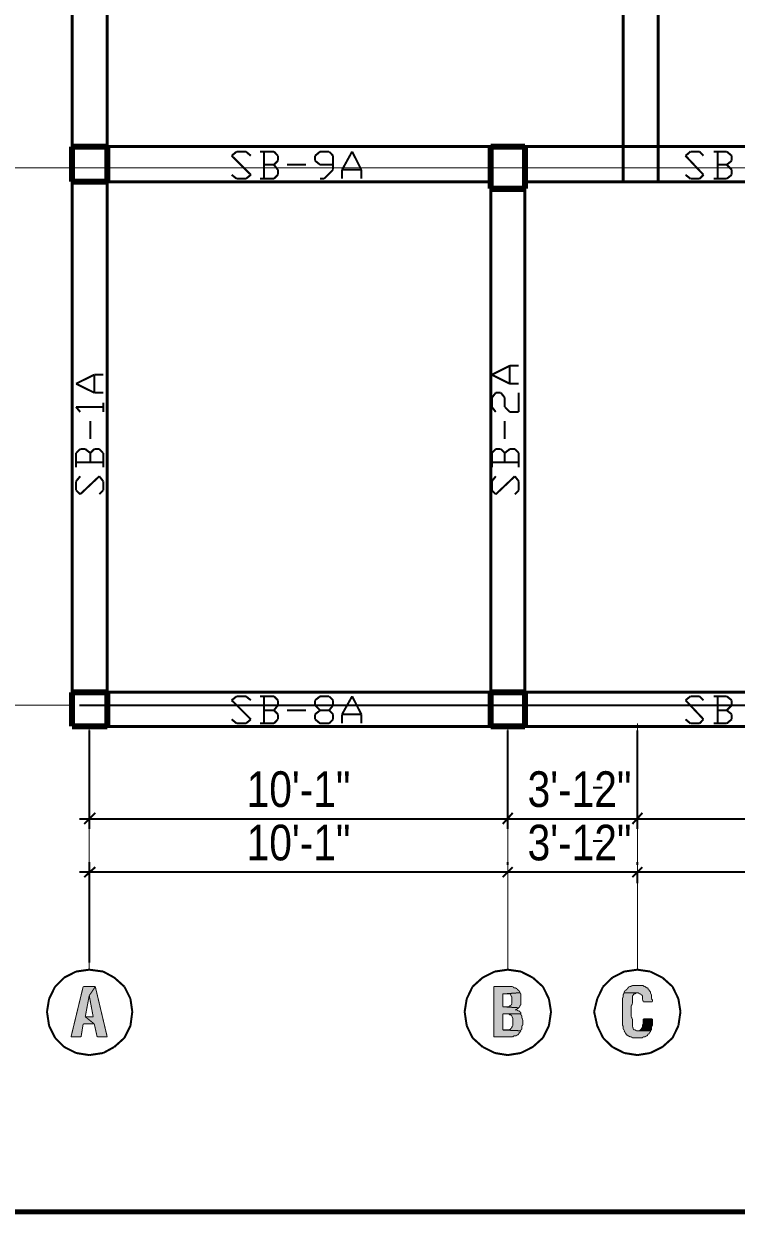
# Model space of a CAD drawing. Header units: millimetres. Extents: x 5 to 350, y 3 to 213.
# Drawn here: x 73.3 to 133.4, y 2.9 to 103.2 of the extents above; entities that cross this region are included whole.
import ezdxf

# ---------------------------------------------------------------- set-up
doc = ezdxf.new("R2010")
doc.units = ezdxf.units.MM
for name, color, linetype in [('H', 251, 'Continuous'), ('P', 255, 'Continuous'), ('T', 255, 'Continuous')]:
    doc.layers.add(name, color=color, linetype=linetype)
doc.styles.get("Standard").update_dxf_attribs({"font": 'arial.ttf'})

msp = doc.modelspace()

# ---------------------------------------------------------------- hatches: boundary and pattern name
at = {"layer": 'H', "linetype": 'Continuous'}
for points in [[(77.294, 17.868), (78.317, 22.102), (79.34, 22.102), (78.828, 21.343), (78.493, 19.562), (79.252, 18.962), (78.317, 18.962), (78.14, 17.868), (77.294, 17.868)], [(79.498, 17.868), (79.252, 18.962), (78.493, 19.562), (79.163, 19.562), (78.828, 21.343), (79.34, 22.102), (80.345, 17.868), (79.498, 17.868)], [(112.942, 17.868), (112.942, 22.102), (114.547, 22.102), (114.635, 22.013), (114.723, 22.013), (114.9, 21.925), (115.147, 21.678), (115.147, 21.59), (113.965, 21.502), (113.7, 21.502), (113.7, 20.408), (115.058, 20.32), (114.97, 20.232), (114.9, 20.232), (114.812, 20.144), (114.9, 20.144), (114.97, 20.073), (115.058, 20.073), (115.235, 19.897), (115.235, 19.808), (113.7, 19.808), (113.7, 18.45), (115.235, 18.38), (115.147, 18.292), (115.147, 18.203), (115.058, 18.203), (115.058, 18.115), (114.97, 18.027), (114.9, 18.027), (114.812, 17.956), (114.635, 17.956), (114.547, 17.868), (112.942, 17.868)], [(125.554, 20.832), (125.554, 20.92), (125.483, 20.99), (125.483, 21.343), (125.307, 21.502), (125.218, 21.502), (125.13, 21.59), (123.948, 21.59), (123.948, 21.678), (124.372, 22.102), (124.46, 22.102), (124.636, 22.19), (125.554, 22.19), (125.642, 22.102), (125.73, 22.102), (125.818, 22.013), (125.906, 22.013), (125.977, 21.925), (125.977, 21.837), (126.065, 21.837), (126.065, 21.766), (126.153, 21.678), (126.153, 21.59), (126.242, 21.414), (126.242, 21.078), (126.33, 20.99), (126.33, 20.832), (125.554, 20.832)], [(115.058, 20.32), (113.7, 20.408), (114.212, 20.408), (114.3, 20.496), (114.388, 20.496), (114.388, 20.567), (114.476, 20.655), (114.476, 21.255), (114.388, 21.343), (114.388, 21.414), (114.3, 21.502), (113.965, 21.502), (115.147, 21.59), (115.235, 21.502), (115.235, 20.567), (115.147, 20.496), (115.147, 20.408), (115.058, 20.32)], [(124.636, 17.78), (124.548, 17.868), (124.46, 17.868), (124.284, 17.956), (124.213, 18.027), (124.125, 18.027), (124.125, 18.115), (124.037, 18.203), (123.948, 18.38), (123.948, 18.45), (123.86, 18.538), (123.86, 18.803), (123.79, 18.803), (123.79, 21.078), (123.86, 21.255), (123.86, 21.414), (123.948, 21.59), (124.972, 21.59), (124.883, 21.502), (124.795, 21.502), (124.707, 21.414), (124.707, 21.343), (124.636, 21.343), (124.636, 20.655), (124.548, 20.496), (124.548, 19.562), (124.636, 19.385), (124.636, 18.715), (124.707, 18.627), (124.707, 18.538), (124.795, 18.45), (124.883, 18.45), (124.972, 18.38), (126.153, 18.38), (126.153, 18.292), (126.065, 18.203), (126.065, 18.115), (125.977, 18.115), (125.906, 18.027), (125.906, 17.956), (125.818, 17.956), (125.73, 17.868), (125.554, 17.868), (125.483, 17.78), (124.636, 17.78)], [(115.235, 18.38), (113.7, 18.45), (114.212, 18.45), (114.388, 18.538), (114.388, 18.627), (114.476, 18.627), (114.476, 18.715), (114.547, 18.803), (114.547, 19.473), (114.476, 19.562), (114.476, 19.65), (114.388, 19.72), (114.3, 19.72), (114.212, 19.808), (115.235, 19.808), (115.235, 19.72), (115.323, 19.65), (115.323, 19.473), (115.394, 19.297), (115.394, 18.874), (115.323, 18.803), (115.323, 18.538), (115.235, 18.45), (115.235, 18.38)], [(125.218, 18.38), (125.395, 18.538), (125.395, 18.627), (125.483, 18.627), (125.483, 18.874), (125.554, 18.962), (125.554, 19.385), (126.33, 19.385), (126.33, 18.803), (126.242, 18.715), (126.242, 18.45), (126.153, 18.38), (125.218, 18.38)]]:
    msp.add_hatch(color=256, dxfattribs=at).paths.add_polyline_path(points)

# ---------------------------------------------------------------- linework, layer by layer
at = {"layer": 'P'}
for points, const_width in [([(77.382, 92.886), (77.382, 130.722)], 0.254), ([(80.345, 92.886), (80.345, 130.722)], 0.254), ([(123.86, 130.722), (123.86, 89.923)], 0.254), ([(126.824, 130.722), (126.824, 89.923)], 0.254), ([(77.382, 92.886), (80.345, 92.886)], 0.508), ([(77.382, 89.923), (77.382, 92.886)], 0.508), ([(77.382, 92.886), (77.382, 92.886)], 0.508), ([(80.345, 92.886), (80.345, 89.923)], 0.508), ([(80.345, 92.886), (153.494, 92.886)], 0.254), ([(90.84, 92.11), (91.264, 92.463)], 0.169), ([(91.264, 92.463), (92.04, 92.463)], 0.169), ([(92.04, 92.463), (92.463, 92.11)], 0.169), ([(94.403, 92.463), (93.222, 92.463)], 0.169), ([(93.557, 92.463), (93.557, 90.17)], 0.169), ([(94.738, 92.11), (94.403, 92.463)], 0.169), ([(98.302, 92.463), (97.878, 92.11)], 0.169), ([(99.06, 92.463), (98.302, 92.463)], 0.169), ([(99.395, 92.11), (99.06, 92.463)], 0.169), ([(100.154, 90.928), (101, 92.463)], 0.169), ([(101, 92.463), (101.776, 90.928)], 0.169), ([(112.695, 92.886), (115.57, 92.886)], 0.508), ([(112.695, 89.323), (112.695, 92.886)], 0.508), ([(112.695, 92.886), (112.695, 92.886)], 0.508), ([(115.57, 92.886), (115.57, 89.323)], 0.508), ([(129.117, 92.11), (129.54, 92.463)], 0.169), ([(129.54, 92.463), (130.298, 92.463)], 0.169), ([(130.298, 92.463), (130.634, 92.11)], 0.169), ([(132.592, 92.463), (131.48, 92.463)], 0.169), ([(131.833, 92.463), (131.833, 90.17)], 0.169), ([(133.015, 92.11), (132.592, 92.463)], 0.169), ([(92.463, 90.505), (90.84, 92.11)], 0.169), ([(94.403, 91.352), (93.557, 91.352)], 0.169), ([(94.403, 91.352), (94.738, 91.687)], 0.169), ([(94.738, 90.928), (94.403, 91.352)], 0.169), ([(94.738, 91.687), (94.738, 92.11)], 0.169), ([(95.497, 91.352), (97.12, 91.352)], 0.169), ([(97.878, 92.11), (97.878, 91.687)], 0.169), ([(97.878, 91.687), (98.302, 91.352)], 0.169), ([(98.302, 91.352), (99.395, 91.352)], 0.169), ([(99.395, 90.928), (99.395, 92.11)], 0.169), ([(130.634, 90.505), (129.117, 92.11)], 0.169), ([(132.592, 91.352), (131.833, 91.352)], 0.169), ([(132.592, 91.352), (133.015, 91.687)], 0.169), ([(133.015, 90.928), (132.592, 91.352)], 0.169), ([(133.015, 91.687), (133.015, 92.11)], 0.169), ([(61.718, 91.105), (279.4, 91.105)], 0.085), ([(90.84, 90.505), (91.264, 90.17)], 0.169), ([(92.04, 90.17), (92.463, 90.505)], 0.169), ([(94.403, 90.17), (94.738, 90.505)], 0.169), ([(94.738, 90.505), (94.738, 90.928)], 0.169), ([(98.637, 90.17), (99.395, 90.928)], 0.169), ([(100.154, 90.17), (100.154, 90.928)], 0.169), ([(100.154, 90.928), (101.776, 90.928)], 0.169), ([(101.776, 90.928), (101.776, 90.17)], 0.169), ([(129.117, 90.505), (129.54, 90.17)], 0.169), ([(130.298, 90.17), (130.634, 90.505)], 0.169), ([(132.592, 90.17), (133.015, 90.505)], 0.169), ([(133.015, 90.505), (133.015, 90.928)], 0.169), ([(80.345, 89.923), (77.382, 89.923)], 0.508), ([(77.382, 46.902), (77.382, 89.923)], 0.254), ([(80.345, 89.923), (112.695, 89.923)], 0.254), ([(80.345, 46.902), (80.345, 89.923)], 0.254), ([(91.264, 90.17), (92.04, 90.17)], 0.169), ([(93.222, 90.17), (94.403, 90.17)], 0.169), ([(98.302, 90.17), (98.637, 90.17)], 0.169), ([(115.57, 89.323), (112.695, 89.323)], 0.508), ([(112.695, 46.902), (112.695, 89.323)], 0.254), ([(115.57, 89.923), (153.494, 89.923)], 0.254), ([(115.57, 89.323), (115.57, 46.902)], 0.254), ([(129.54, 90.17), (130.298, 90.17)], 0.169), ([(131.48, 90.17), (132.592, 90.17)], 0.169), ([(112.783, 73.66), (114.3, 74.418)], 0.169), ([(114.3, 74.418), (115.058, 74.418)], 0.169), ([(114.3, 72.902), (114.3, 74.418)], 0.169), ([(77.717, 72.902), (79.252, 73.66)], 0.169), ([(79.252, 73.66), (80.01, 73.66)], 0.169), ([(79.252, 72.143), (79.252, 73.66)], 0.169), ([(114.3, 72.902), (112.783, 73.66)], 0.169), ([(79.252, 72.143), (77.717, 72.902)], 0.169), ([(80.01, 72.143), (79.252, 72.143)], 0.169), ([(112.783, 71.72), (113.118, 72.143)], 0.169), ([(113.118, 72.143), (113.542, 72.143)], 0.169), ([(113.542, 72.143), (113.877, 71.72)], 0.169), ([(115.058, 72.902), (114.3, 72.902)], 0.169), ([(115.058, 70.52), (115.058, 72.143)], 0.169), ([(80.01, 70.52), (80.01, 71.296)], 0.169), ([(112.783, 70.944), (112.783, 71.72)], 0.169), ([(113.877, 71.72), (113.877, 70.944)], 0.169), ([(78.07, 70.52), (77.717, 70.944)], 0.169), ([(77.717, 70.944), (80.01, 70.944)], 0.169), ([(113.118, 70.52), (112.783, 70.944)], 0.169), ([(113.877, 70.944), (114.3, 70.52)], 0.169), ([(114.3, 70.52), (115.058, 70.52)], 0.169), ([(78.916, 68.245), (78.916, 69.762)], 0.169), ([(113.877, 68.245), (113.877, 69.762)], 0.169), ([(78.07, 67.398), (77.717, 67.063)], 0.169), ([(78.493, 67.398), (78.07, 67.398)], 0.169), ([(78.916, 67.063), (78.493, 67.398)], 0.169), ([(79.252, 67.398), (78.916, 67.063)], 0.169), ([(79.675, 67.398), (79.252, 67.398)], 0.169), ([(80.01, 67.063), (79.675, 67.398)], 0.169), ([(113.118, 67.398), (112.783, 67.063)], 0.169), ([(113.542, 67.398), (113.118, 67.398)], 0.169), ([(113.877, 67.063), (113.542, 67.398)], 0.169), ([(114.3, 67.398), (113.877, 67.063)], 0.169), ([(114.723, 67.398), (114.3, 67.398)], 0.169), ([(115.058, 67.063), (114.723, 67.398)], 0.169), ([(77.717, 67.063), (77.717, 65.864)], 0.169), ([(77.717, 66.287), (80.01, 66.287)], 0.169), ([(78.916, 67.063), (78.916, 66.287)], 0.169), ([(80.01, 65.864), (80.01, 67.063)], 0.169), ([(112.783, 67.063), (112.783, 65.864)], 0.169), ([(112.783, 66.287), (115.058, 66.287)], 0.169), ([(113.877, 67.063), (113.877, 66.287)], 0.169), ([(115.058, 65.864), (115.058, 67.063)], 0.169), ([(77.717, 64.682), (78.07, 65.105)], 0.169), ([(77.717, 63.923), (77.717, 64.682)], 0.169), ([(79.675, 65.105), (78.07, 63.588)], 0.169), ([(80.01, 64.682), (79.675, 65.105)], 0.169), ([(80.01, 63.923), (80.01, 64.682)], 0.169), ([(112.783, 64.682), (113.118, 65.105)], 0.169), ([(112.783, 63.923), (112.783, 64.682)], 0.169), ([(114.723, 65.105), (113.118, 63.588)], 0.169), ([(115.058, 64.682), (114.723, 65.105)], 0.169), ([(115.058, 63.923), (115.058, 64.682)], 0.169), ([(78.07, 63.588), (77.717, 63.923)], 0.169), ([(79.675, 63.588), (80.01, 63.923)], 0.169), ([(113.118, 63.588), (112.783, 63.923)], 0.169), ([(114.723, 63.588), (115.058, 63.923)], 0.169), ([(80.345, 46.902), (77.382, 46.902)], 0.508), ([(77.382, 46.902), (77.382, 44.027)], 0.508), ([(80.345, 44.027), (80.345, 46.902)], 0.508), ([(115.57, 46.902), (112.695, 46.902)], 0.508), ([(112.695, 46.902), (112.695, 44.027)], 0.508), ([(115.57, 44.027), (115.57, 46.902)], 0.508), ([(80.345, 46.902), (112.695, 46.902)], 0.254), ([(90.84, 46.232), (91.264, 46.567)], 0.169), ([(92.463, 44.626), (90.84, 46.232)], 0.169), ([(91.264, 46.567), (92.04, 46.567)], 0.169), ([(92.04, 46.567), (92.463, 46.232)], 0.169), ([(94.403, 46.567), (93.222, 46.567)], 0.169), ([(93.557, 46.567), (93.557, 44.274)], 0.169), ([(94.738, 46.232), (94.403, 46.567)], 0.169), ([(94.738, 45.808), (94.738, 46.232)], 0.169), ([(98.302, 46.567), (97.878, 46.232)], 0.169), ([(97.878, 46.232), (97.878, 45.808)], 0.169), ([(99.06, 46.567), (98.302, 46.567)], 0.169), ([(99.395, 46.232), (99.06, 46.567)], 0.169), ([(99.395, 45.808), (99.395, 46.232)], 0.169), ([(100.154, 45.05), (101, 46.567)], 0.169), ([(101, 46.567), (101.776, 45.05)], 0.169), ([(115.57, 46.902), (154.093, 46.902)], 0.254), ([(129.117, 46.232), (129.54, 46.567)], 0.169), ([(130.634, 44.626), (129.117, 46.232)], 0.169), ([(129.54, 46.567), (130.298, 46.567)], 0.169), ([(130.298, 46.567), (130.634, 46.232)], 0.169), ([(132.592, 46.567), (131.48, 46.567)], 0.169), ([(131.833, 46.567), (131.833, 44.274)], 0.169), ([(133.015, 46.232), (132.592, 46.567)], 0.169), ([(133.015, 45.808), (133.015, 46.232)], 0.169), ([(61.718, 45.808), (77.382, 45.808)], 0.085), ([(77.982, 45.808), (280.158, 45.808)], 0.169), ([(94.403, 45.385), (93.557, 45.385)], 0.169), ([(94.403, 45.385), (94.738, 45.808)], 0.169), ([(94.738, 45.05), (94.403, 45.385)], 0.169), ([(95.497, 45.385), (97.12, 45.385)], 0.169), ([(97.878, 45.808), (98.302, 45.385)], 0.169), ([(97.878, 45.05), (98.302, 45.385)], 0.169), ([(98.302, 45.385), (99.06, 45.385)], 0.169), ([(99.06, 45.385), (99.395, 45.808)], 0.169), ([(99.06, 45.385), (99.395, 45.05)], 0.169), ([(132.592, 45.385), (131.833, 45.385)], 0.169), ([(132.592, 45.385), (133.015, 45.808)], 0.169), ([(133.015, 45.05), (132.592, 45.385)], 0.169), ([(77.382, 44.027), (80.345, 44.027)], 0.508), ([(77.382, 44.027), (77.382, 44.027)], 0.508), ([(77.382, 44.027), (112.695, 44.027)], 0.254), ([(78.828, 23.53), (78.828, 44.274)], 0.085), ([(90.84, 44.626), (91.264, 44.274)], 0.169), ([(91.264, 44.274), (92.04, 44.274)], 0.169), ([(92.04, 44.274), (92.463, 44.626)], 0.169), ([(93.222, 44.274), (94.403, 44.274)], 0.169), ([(94.403, 44.274), (94.738, 44.626)], 0.169), ([(94.738, 44.626), (94.738, 45.05)], 0.169), ([(97.878, 44.626), (97.878, 45.05)], 0.169), ([(98.302, 44.274), (97.878, 44.626)], 0.169), ([(99.06, 44.274), (98.302, 44.274)], 0.169), ([(99.395, 44.626), (99.06, 44.274)], 0.169), ([(99.395, 45.05), (99.395, 44.626)], 0.169), ([(100.154, 44.274), (100.154, 45.05)], 0.169), ([(100.154, 45.05), (101.776, 45.05)], 0.169), ([(101.776, 45.05), (101.776, 44.274)], 0.169), ([(112.695, 44.027), (115.57, 44.027)], 0.508), ([(112.695, 44.027), (112.695, 44.027)], 0.508), ([(114.124, 23.53), (114.124, 44.274)], 0.085), ([(115.57, 44.027), (154.093, 44.027)], 0.254), ([(125.06, 23.53), (125.06, 44.274)], 0.085), ([(129.117, 44.626), (129.54, 44.274)], 0.169), ([(129.54, 44.274), (130.298, 44.274)], 0.169), ([(130.298, 44.274), (130.634, 44.626)], 0.169), ([(131.48, 44.274), (132.592, 44.274)], 0.169), ([(132.592, 44.274), (133.015, 44.626)], 0.169), ([(133.015, 44.626), (133.015, 45.05)], 0.169), ([(78.828, 43.692), (78.828, 35.384)], 0.169), ([(114.124, 43.692), (114.124, 35.384)], 0.169), ([(114.124, 43.692), (114.124, 35.384)], 0.169), ([(125.06, 43.692), (125.06, 35.384)], 0.169), ([(125.06, 43.692), (125.06, 35.384)], 0.169), ([(121.32, 38.858), (122.096, 38.858)], 0.169), ([(77.982, 36.23), (114.97, 36.23)], 0.169), ([(79.34, 36.742), (78.405, 35.807)], 0.169), ([(113.277, 36.23), (125.906, 36.23)], 0.169), ([(113.7, 35.807), (114.547, 36.742)], 0.169), ([(114.547, 36.742), (113.7, 35.807)], 0.169), ([(124.213, 36.23), (156.386, 36.23)], 0.169), ([(124.636, 35.807), (125.483, 36.742)], 0.169), ([(125.483, 36.742), (124.636, 35.807)], 0.169), ([(121.32, 34.378), (122.096, 34.378)], 0.169), ([(79.34, 32.173), (78.405, 31.327)], 0.169), ([(78.828, 24.13), (78.828, 32.597)], 0.169), ([(113.7, 31.327), (114.547, 32.173)], 0.169), ([(114.547, 32.173), (113.7, 31.327)], 0.169), ([(114.124, 32.35), (114.124, 32.597)], 0.169), ([(114.124, 32.35), (114.124, 32.597)], 0.169), ([(124.636, 31.327), (125.483, 32.173)], 0.169), ([(125.483, 32.173), (124.636, 31.327)], 0.169), ([(125.06, 32.35), (125.06, 32.597)], 0.169), ([(77.982, 31.75), (114.97, 31.75)], 0.169), ([(113.277, 31.75), (125.906, 31.75)], 0.169), ([(124.213, 31.75), (156.386, 31.75)], 0.169), ([(125.06, 31.838), (125.06, 30.815)], 0.169), ([(77.717, 23.372), (76.712, 22.86)], 0.169), ([(78.828, 23.53), (77.717, 23.372)], 0.169), ([(80.01, 23.372), (78.828, 23.53)], 0.169), ([(80.945, 22.86), (80.01, 23.372)], 0.169), ([(113.03, 23.372), (112.007, 22.86)], 0.169), ([(114.124, 23.53), (113.03, 23.372)], 0.169), ([(115.235, 23.372), (114.124, 23.53)], 0.169), ([(116.24, 22.86), (115.235, 23.372)], 0.169), ([(123.948, 23.372), (122.943, 22.86)], 0.169), ([(125.06, 23.53), (123.948, 23.372)], 0.169), ([(126.153, 23.372), (125.06, 23.53)], 0.169), ([(127.176, 22.86), (126.153, 23.372)], 0.169), ([(75.953, 22.102), (75.442, 21.078)], 0.169), ([(76.712, 22.86), (75.953, 22.102)], 0.169), ([(78.317, 22.102), (77.294, 17.868)], 0.085), ([(79.34, 22.102), (78.317, 22.102)], 0.085), ([(78.828, 21.343), (79.34, 22.102)], 0.085), ([(79.34, 22.102), (78.828, 21.343)], 0.085), ([(80.345, 17.868), (79.34, 22.102)], 0.085), ([(81.792, 22.102), (80.945, 22.86)], 0.169), ([(82.303, 21.078), (81.792, 22.102)], 0.169), ([(111.16, 22.102), (110.666, 21.078)], 0.169), ([(112.007, 22.86), (111.16, 22.102)], 0.169), ([(114.212, 22.102), (112.942, 22.102)], 0.085), ([(112.942, 22.102), (112.942, 17.868)], 0.085), ([(114.3, 22.102), (114.212, 22.102)], 0.085), ([(114.476, 22.102), (114.3, 22.102)], 0.085), ([(114.547, 22.102), (114.476, 22.102)], 0.085), ([(114.635, 22.013), (114.547, 22.102)], 0.085), ([(117.087, 22.102), (116.24, 22.86)], 0.169), ([(117.598, 21.078), (117.087, 22.102)], 0.169), ([(122.167, 22.102), (121.673, 21.078)], 0.169), ([(122.943, 22.86), (122.167, 22.102)], 0.169), ([(124.372, 22.102), (124.284, 22.013)], 0.085), ([(124.46, 22.102), (124.372, 22.102)], 0.085), ([(124.636, 22.19), (124.46, 22.102)], 0.085), ([(124.707, 22.19), (124.636, 22.19)], 0.085), ([(124.795, 22.19), (124.707, 22.19)], 0.085), ([(124.883, 22.19), (124.795, 22.19)], 0.085), ([(125.06, 22.19), (124.883, 22.19)], 0.085), ([(125.218, 22.19), (125.06, 22.19)], 0.085), ([(125.307, 22.19), (125.218, 22.19)], 0.085), ([(125.395, 22.19), (125.307, 22.19)], 0.085), ([(125.554, 22.19), (125.395, 22.19)], 0.085), ([(125.642, 22.102), (125.554, 22.19)], 0.085), ([(125.73, 22.102), (125.642, 22.102)], 0.085), ([(125.818, 22.013), (125.73, 22.102)], 0.085), ([(128.023, 22.102), (127.176, 22.86)], 0.169), ([(128.517, 21.078), (128.023, 22.102)], 0.169), ([(75.442, 21.078), (75.265, 19.985)], 0.169), ([(78.493, 19.562), (78.828, 21.343)], 0.085), ([(78.828, 21.343), (79.163, 19.562)], 0.085), ([(82.462, 19.985), (82.303, 21.078)], 0.169), ([(110.666, 21.078), (110.49, 19.985)], 0.169), ([(113.7, 20.408), (113.7, 21.502)], 0.085), ([(113.7, 21.502), (113.965, 21.502)], 0.085), ([(115.147, 21.59), (113.965, 21.502)], 0.085), ([(113.965, 21.502), (115.147, 21.59)], 0.085), ([(113.965, 21.502), (114.124, 21.502)], 0.085), ([(114.124, 21.502), (114.212, 21.502)], 0.085), ([(114.212, 21.502), (114.3, 21.502)], 0.085), ([(114.3, 21.502), (114.388, 21.414)], 0.085), ([(114.388, 21.414), (114.388, 21.343)], 0.085), ([(114.388, 21.343), (114.476, 21.255)], 0.085), ([(114.476, 21.255), (114.476, 21.167)], 0.085), ([(114.476, 21.167), (114.476, 20.99)], 0.085), ([(114.723, 22.013), (114.635, 22.013)], 0.085), ([(114.9, 21.925), (114.723, 22.013)], 0.085), ([(114.97, 21.837), (114.9, 21.925)], 0.085), ([(115.058, 21.766), (114.97, 21.837)], 0.085), ([(115.147, 21.678), (115.058, 21.766)], 0.085), ([(115.147, 21.59), (115.147, 21.678)], 0.085), ([(115.235, 21.502), (115.147, 21.59)], 0.085), ([(115.235, 21.414), (115.235, 21.502)], 0.085), ([(115.235, 21.343), (115.235, 21.414)], 0.085), ([(115.235, 21.167), (115.235, 21.343)], 0.085), ([(115.235, 21.078), (115.235, 21.167)], 0.085), ([(115.235, 20.92), (115.235, 21.078)], 0.085), ([(117.775, 19.985), (117.598, 21.078)], 0.169), ([(121.673, 21.078), (121.408, 19.985)], 0.169), ([(123.86, 21.255), (123.79, 21.078)], 0.085), ([(123.79, 21.078), (123.79, 20.99)], 0.085), ([(123.948, 21.59), (123.86, 21.414)], 0.085), ([(123.86, 21.414), (123.86, 21.343)], 0.085), ([(123.86, 21.343), (123.86, 21.255)], 0.085), ([(124.037, 21.766), (123.948, 21.678)], 0.085), ([(123.948, 21.678), (123.948, 21.59)], 0.085), ([(125.06, 21.59), (123.948, 21.59)], 0.085), ([(123.948, 21.59), (125.06, 21.59)], 0.085), ([(124.125, 21.837), (124.037, 21.766)], 0.085), ([(124.213, 21.925), (124.125, 21.837)], 0.085), ([(124.284, 22.013), (124.213, 21.925)], 0.085), ([(124.636, 21.255), (124.636, 21.343)], 0.085), ([(124.636, 21.343), (124.707, 21.343)], 0.085), ([(124.636, 21.167), (124.636, 21.255)], 0.085), ([(124.636, 21.078), (124.636, 21.167)], 0.085), ([(124.636, 20.99), (124.636, 21.078)], 0.085), ([(124.707, 21.414), (124.795, 21.502)], 0.085), ([(124.707, 21.343), (124.707, 21.414)], 0.085), ([(124.795, 21.502), (124.883, 21.502)], 0.085), ([(124.883, 21.502), (124.972, 21.59)], 0.085), ([(124.972, 21.59), (125.06, 21.59)], 0.085), ([(125.06, 21.59), (125.13, 21.59)], 0.085), ([(125.13, 21.59), (125.218, 21.502)], 0.085), ([(125.218, 21.502), (125.307, 21.502)], 0.085), ([(125.307, 21.502), (125.395, 21.414)], 0.085), ([(125.395, 21.414), (125.483, 21.343)], 0.085), ([(125.483, 21.343), (125.483, 21.255)], 0.085), ([(125.483, 21.255), (125.483, 21.167)], 0.085), ([(125.483, 21.167), (125.483, 20.99)], 0.085), ([(125.906, 22.013), (125.818, 22.013)], 0.085), ([(125.977, 21.925), (125.906, 22.013)], 0.085), ([(125.977, 21.837), (125.977, 21.925)], 0.085), ([(126.065, 21.837), (125.977, 21.837)], 0.085), ([(126.065, 21.766), (126.065, 21.837)], 0.085), ([(126.153, 21.678), (126.065, 21.766)], 0.085), ([(126.153, 21.59), (126.153, 21.678)], 0.085), ([(126.242, 21.414), (126.153, 21.59)], 0.085), ([(126.242, 21.343), (126.242, 21.414)], 0.085), ([(126.242, 21.255), (126.242, 21.343)], 0.085), ([(126.242, 21.078), (126.242, 21.255)], 0.085), ([(126.33, 20.99), (126.242, 21.078)], 0.085), ([(128.693, 19.985), (128.517, 21.078)], 0.169), ([(75.265, 19.985), (75.442, 18.803)], 0.169), ([(82.303, 18.803), (82.462, 19.985)], 0.169), ([(82.462, 19.985), (82.462, 19.985)], 0.169), ([(110.49, 19.985), (110.666, 18.803)], 0.169), ([(113.965, 20.408), (113.7, 20.408)], 0.085), ([(113.7, 20.408), (115.058, 20.32)], 0.085), ([(115.058, 20.32), (113.7, 20.408)], 0.085), ([(114.053, 20.408), (113.965, 20.408)], 0.085), ([(114.212, 20.408), (114.053, 20.408)], 0.085), ([(114.3, 20.496), (114.212, 20.408)], 0.085), ([(114.388, 20.496), (114.3, 20.496)], 0.085), ([(114.476, 20.655), (114.388, 20.567)], 0.085), ([(114.388, 20.567), (114.388, 20.496)], 0.085), ([(114.476, 20.99), (114.476, 20.92)], 0.085), ([(114.476, 20.92), (114.476, 20.743)], 0.085), ([(114.476, 20.743), (114.476, 20.655)], 0.085), ([(114.9, 20.144), (114.723, 20.144)], 0.085), ([(114.723, 20.144), (114.812, 20.144)], 0.085), ([(114.812, 20.144), (114.9, 20.232)], 0.085), ([(114.9, 20.232), (114.97, 20.232)], 0.085), ([(114.97, 20.073), (114.9, 20.144)], 0.085), ([(114.97, 20.232), (115.058, 20.32)], 0.085), ([(115.058, 20.073), (114.97, 20.073)], 0.085), ([(115.058, 20.32), (115.147, 20.408)], 0.085), ([(115.147, 19.985), (115.058, 20.073)], 0.085), ([(115.147, 20.496), (115.235, 20.567)], 0.085), ([(115.147, 20.408), (115.147, 20.496)], 0.085), ([(115.235, 20.832), (115.235, 20.92)], 0.085), ([(115.235, 20.743), (115.235, 20.832)], 0.085), ([(115.235, 20.567), (115.235, 20.743)], 0.085), ([(117.598, 18.803), (117.775, 19.985)], 0.169), ([(117.775, 19.985), (117.775, 19.985)], 0.169), ([(121.408, 19.985), (121.673, 18.803)], 0.169), ([(123.79, 20.99), (123.79, 20.92)], 0.085), ([(123.79, 20.92), (123.79, 20.743)], 0.085), ([(123.79, 20.743), (123.79, 20.655)], 0.085), ([(123.79, 20.655), (123.79, 20.567)], 0.085), ([(123.79, 20.567), (123.79, 20.408)], 0.085), ([(123.79, 20.408), (123.79, 20.32)], 0.085), ([(123.79, 20.32), (123.79, 20.144)], 0.085), ([(123.79, 20.144), (123.79, 20.073)], 0.085), ([(123.79, 20.073), (123.79, 19.897)], 0.085), ([(124.548, 20.496), (124.636, 20.655)], 0.085), ([(124.548, 20.32), (124.548, 20.496)], 0.085), ([(124.548, 20.144), (124.548, 20.32)], 0.085), ([(124.548, 20.073), (124.548, 20.144)], 0.085), ([(124.548, 19.897), (124.548, 20.073)], 0.085), ([(124.636, 20.92), (124.636, 20.99)], 0.085), ([(124.636, 20.743), (124.636, 20.92)], 0.085), ([(124.636, 20.655), (124.636, 20.743)], 0.085), ([(125.483, 20.99), (125.554, 20.92)], 0.085), ([(125.554, 20.92), (125.554, 20.832)], 0.085), ([(125.554, 20.832), (126.33, 20.832)], 0.085), ([(126.33, 20.832), (126.33, 20.99)], 0.085), ([(128.517, 18.803), (128.693, 19.985)], 0.169), ([(128.693, 19.985), (128.693, 19.985)], 0.169), ([(79.252, 18.962), (78.493, 19.562)], 0.085), ([(79.163, 19.562), (78.493, 19.562)], 0.085), ([(78.493, 19.562), (79.252, 18.962)], 0.085), ([(113.7, 18.45), (113.7, 19.808)], 0.085), ([(113.7, 19.808), (113.965, 19.808)], 0.085), ([(115.235, 19.808), (113.965, 19.808)], 0.085), ([(113.965, 19.808), (114.053, 19.808)], 0.085), ([(113.965, 19.808), (115.235, 19.808)], 0.085), ([(114.053, 19.808), (114.212, 19.808)], 0.085), ([(114.212, 19.808), (114.3, 19.72)], 0.085), ([(114.3, 19.72), (114.388, 19.72)], 0.085), ([(114.388, 19.72), (114.476, 19.65)], 0.085), ([(114.476, 19.65), (114.476, 19.562)], 0.085), ([(114.476, 19.562), (114.547, 19.473)], 0.085), ([(114.547, 19.473), (114.547, 19.385)], 0.085), ([(114.547, 19.385), (114.547, 19.297)], 0.085), ([(114.547, 19.297), (114.547, 19.138)], 0.085), ([(114.547, 19.138), (114.547, 18.962)], 0.085), ([(115.235, 19.897), (115.147, 19.985)], 0.085), ([(115.235, 19.808), (115.235, 19.897)], 0.085), ([(115.235, 19.72), (115.235, 19.808)], 0.085), ([(115.323, 19.65), (115.235, 19.72)], 0.085), ([(115.323, 19.562), (115.323, 19.65)], 0.085), ([(115.323, 19.473), (115.323, 19.562)], 0.085), ([(115.394, 19.297), (115.323, 19.473)], 0.085), ([(115.394, 19.226), (115.394, 19.297)], 0.085), ([(115.394, 19.138), (115.394, 19.226)], 0.085), ([(115.394, 19.05), (115.394, 19.138)], 0.085), ([(115.394, 18.874), (115.394, 19.05)], 0.085), ([(123.79, 19.897), (123.79, 19.72)], 0.085), ([(123.79, 19.72), (123.79, 19.562)], 0.085), ([(123.79, 19.562), (123.79, 19.473)], 0.085), ([(123.79, 19.473), (123.79, 19.297)], 0.085), ([(123.79, 19.297), (123.79, 19.226)], 0.085), ([(123.79, 19.226), (123.79, 19.138)], 0.085), ([(123.79, 19.138), (123.79, 18.962)], 0.085), ([(124.548, 19.72), (124.548, 19.897)], 0.085), ([(124.548, 19.562), (124.548, 19.72)], 0.085), ([(124.636, 19.385), (124.548, 19.562)], 0.085), ([(124.636, 19.297), (124.636, 19.385)], 0.085), ([(124.636, 19.138), (124.636, 19.297)], 0.085), ([(124.636, 19.05), (124.636, 19.138)], 0.085), ([(124.636, 18.962), (124.636, 19.05)], 0.085), ([(126.33, 19.385), (125.554, 19.385)], 0.085), ([(125.554, 19.385), (125.554, 19.297)], 0.085), ([(125.554, 19.297), (125.554, 19.226)], 0.085), ([(125.554, 19.226), (125.554, 19.05)], 0.085), ([(125.554, 19.05), (125.554, 18.962)], 0.085), ([(126.33, 19.297), (126.33, 19.385)], 0.085), ([(126.33, 19.226), (126.33, 19.297)], 0.085), ([(126.33, 19.05), (126.33, 19.226)], 0.085), ([(126.33, 18.962), (126.33, 19.05)], 0.085), ([(75.442, 18.803), (75.953, 17.78)], 0.169), ([(78.14, 17.868), (78.317, 18.962)], 0.085), ([(78.317, 18.962), (79.252, 18.962)], 0.085), ([(79.252, 18.962), (79.498, 17.868)], 0.085), ([(81.792, 17.78), (82.303, 18.803)], 0.169), ([(110.666, 18.803), (111.16, 17.78)], 0.169), ([(114.053, 18.45), (113.7, 18.45)], 0.085), ([(113.7, 18.45), (115.235, 18.38)], 0.085), ([(115.235, 18.38), (113.7, 18.45)], 0.085), ([(114.124, 18.45), (114.053, 18.45)], 0.085), ([(114.212, 18.45), (114.124, 18.45)], 0.085), ([(114.388, 18.538), (114.212, 18.45)], 0.085), ([(114.476, 18.627), (114.388, 18.627)], 0.085), ([(114.388, 18.627), (114.388, 18.538)], 0.085), ([(114.547, 18.803), (114.476, 18.715)], 0.085), ([(114.476, 18.715), (114.476, 18.627)], 0.085), ([(114.547, 18.962), (114.547, 18.874)], 0.085), ([(114.547, 18.874), (114.547, 18.803)], 0.085), ([(114.812, 17.956), (114.9, 18.027)], 0.085), ([(114.9, 18.027), (114.97, 18.027)], 0.085), ([(114.97, 18.027), (115.058, 18.115)], 0.085), ([(115.058, 18.115), (115.058, 18.203)], 0.085), ([(115.058, 18.203), (115.147, 18.203)], 0.085), ([(115.147, 18.292), (115.235, 18.38)], 0.085), ([(115.147, 18.203), (115.147, 18.292)], 0.085), ([(115.235, 18.45), (115.323, 18.538)], 0.085), ([(115.235, 18.38), (115.235, 18.45)], 0.085), ([(115.323, 18.803), (115.394, 18.874)], 0.085), ([(115.323, 18.627), (115.323, 18.803)], 0.085), ([(115.323, 18.538), (115.323, 18.627)], 0.085), ([(117.087, 17.78), (117.598, 18.803)], 0.169), ([(121.673, 18.803), (122.167, 17.78)], 0.169), ([(123.79, 18.962), (123.79, 18.874)], 0.085), ([(123.79, 18.874), (123.79, 18.803)], 0.085), ([(123.79, 18.803), (123.86, 18.803)], 0.085), ([(123.86, 18.803), (123.86, 18.715)], 0.085), ([(123.86, 18.715), (123.86, 18.627)], 0.085), ([(123.86, 18.627), (123.86, 18.538)], 0.085), ([(123.86, 18.538), (123.948, 18.45)], 0.085), ([(123.948, 18.45), (123.948, 18.38)], 0.085), ([(123.948, 18.38), (124.037, 18.203)], 0.085), ([(124.037, 18.203), (124.125, 18.115)], 0.085), ([(124.125, 18.115), (124.125, 18.027)], 0.085), ([(124.125, 18.027), (124.213, 18.027)], 0.085), ([(124.213, 18.027), (124.284, 17.956)], 0.085), ([(124.636, 18.874), (124.636, 18.962)], 0.085), ([(124.636, 18.803), (124.636, 18.874)], 0.085), ([(124.636, 18.715), (124.636, 18.803)], 0.085), ([(124.707, 18.627), (124.636, 18.715)], 0.085), ([(124.707, 18.538), (124.707, 18.627)], 0.085), ([(124.795, 18.45), (124.707, 18.538)], 0.085), ([(124.883, 18.45), (124.795, 18.45)], 0.085), ([(124.972, 18.38), (124.883, 18.45)], 0.085), ([(125.06, 18.38), (124.972, 18.38)], 0.085), ([(125.218, 18.38), (125.06, 18.38)], 0.085), ([(125.06, 18.38), (126.153, 18.38)], 0.085), ([(126.153, 18.38), (125.06, 18.38)], 0.085), ([(125.307, 18.45), (125.218, 18.38)], 0.085), ([(125.395, 18.538), (125.307, 18.45)], 0.085), ([(125.483, 18.627), (125.395, 18.627)], 0.085), ([(125.395, 18.627), (125.395, 18.538)], 0.085), ([(125.554, 18.962), (125.483, 18.874)], 0.085), ([(125.483, 18.874), (125.483, 18.715)], 0.085), ([(125.483, 18.715), (125.483, 18.627)], 0.085), ([(125.906, 18.027), (125.977, 18.115)], 0.085), ([(125.906, 17.956), (125.906, 18.027)], 0.085), ([(125.977, 18.115), (126.065, 18.115)], 0.085), ([(126.065, 18.203), (126.153, 18.292)], 0.085), ([(126.065, 18.115), (126.065, 18.203)], 0.085), ([(126.153, 18.38), (126.242, 18.45)], 0.085), ([(126.153, 18.292), (126.153, 18.38)], 0.085), ([(126.242, 18.715), (126.33, 18.803)], 0.085), ([(126.242, 18.627), (126.242, 18.715)], 0.085), ([(126.242, 18.45), (126.242, 18.627)], 0.085), ([(126.33, 18.803), (126.33, 18.962)], 0.085), ([(128.023, 17.78), (128.517, 18.803)], 0.169), ([(75.953, 17.78), (76.712, 17.022)], 0.169), ([(76.712, 17.022), (77.717, 16.51)], 0.169), ([(77.294, 17.868), (78.14, 17.868)], 0.085), ([(79.498, 17.868), (80.345, 17.868)], 0.085), ([(80.01, 16.51), (80.945, 17.022)], 0.169), ([(80.945, 17.022), (81.792, 17.78)], 0.169), ([(111.16, 17.78), (112.007, 17.022)], 0.169), ([(112.007, 17.022), (113.03, 16.51)], 0.169), ([(112.942, 17.868), (114.212, 17.868)], 0.085), ([(114.212, 17.868), (114.3, 17.868)], 0.085), ([(114.3, 17.868), (114.476, 17.868)], 0.085), ([(114.476, 17.868), (114.547, 17.868)], 0.085), ([(114.547, 17.868), (114.635, 17.956)], 0.085), ([(114.635, 17.956), (114.812, 17.956)], 0.085), ([(115.235, 16.51), (116.24, 17.022)], 0.169), ([(116.24, 17.022), (117.087, 17.78)], 0.169), ([(122.167, 17.78), (122.943, 17.022)], 0.169), ([(122.943, 17.022), (123.948, 16.51)], 0.169), ([(124.284, 17.956), (124.46, 17.868)], 0.085), ([(124.46, 17.868), (124.548, 17.868)], 0.085), ([(124.548, 17.868), (124.636, 17.78)], 0.085), ([(124.636, 17.78), (124.707, 17.78)], 0.085), ([(124.707, 17.78), (124.795, 17.78)], 0.085), ([(124.795, 17.78), (124.972, 17.78)], 0.085), ([(124.972, 17.78), (125.06, 17.78)], 0.085), ([(125.06, 17.78), (125.13, 17.78)], 0.085), ([(125.13, 17.78), (125.218, 17.78)], 0.085), ([(125.218, 17.78), (125.395, 17.78)], 0.085), ([(125.395, 17.78), (125.483, 17.78)], 0.085), ([(125.483, 17.78), (125.554, 17.868)], 0.085), ([(125.554, 17.868), (125.73, 17.868)], 0.085), ([(125.73, 17.868), (125.818, 17.956)], 0.085), ([(125.818, 17.956), (125.906, 17.956)], 0.085), ([(126.153, 16.51), (127.176, 17.022)], 0.169), ([(127.176, 17.022), (128.023, 17.78)], 0.169), ([(77.717, 16.51), (78.828, 16.334)], 0.169), ([(78.828, 16.334), (80.01, 16.51)], 0.169), ([(113.03, 16.51), (114.124, 16.334)], 0.169), ([(114.124, 16.334), (115.235, 16.51)], 0.169), ([(123.948, 16.51), (125.06, 16.334)], 0.169), ([(125.06, 16.334), (126.153, 16.51)], 0.169), ([(350.273, 3.14), (5.256, 3.14)], 0.423), ([(350.273, 3.14), (5.256, 3.14)], 0.423)]:
    msp.add_lwpolyline(points, dxfattribs=dict(at, const_width=const_width))

# ---------------------------------------------------------------- texts
at = {"layer": 'T', "char_height": 3, "attachment_point": 7}
for s, insert in [('{\\fArial Narrow|b0|i0|c0|p18;10\'-1"}', (92.1, 37.2)), ('{\\fArial Narrow|b0|i0|c0|p18;3\'-12"}', (115.8, 37.2)), ('{\\fArial Narrow|b0|i0|c0|p18;10\'-1"}', (92.1, 32.7)), ('{\\fArial Narrow|b0|i0|c0|p18;3\'-12"}', (115.8, 32.7))]:
    msp.add_mtext(s, dxfattribs=dict(at, insert=insert))

doc.saveas('drawing.dxf')
